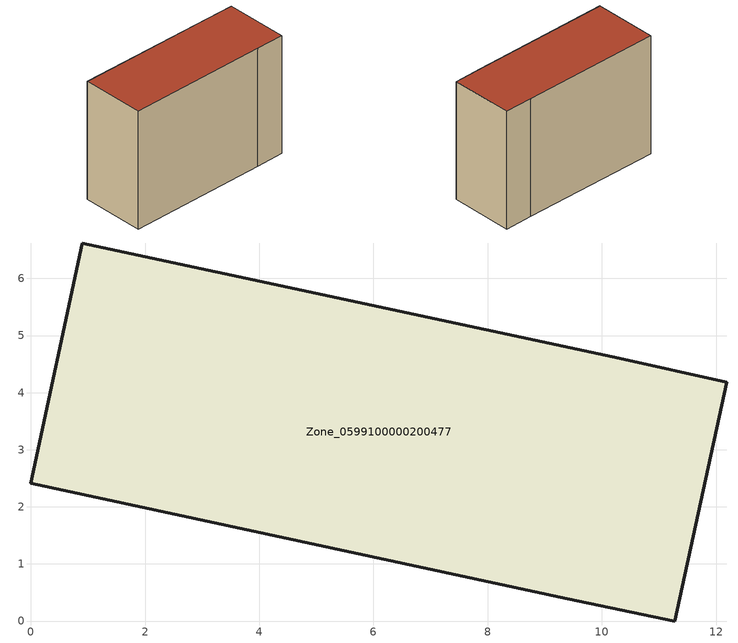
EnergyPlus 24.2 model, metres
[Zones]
Zone_0599100000200477
 floor ground (C_G): 9.4,0.39 0,2.41 0.9,6.62 10.3,4.6 12.19,4.18 11.28,0 z0
 wall outside (C_F): 0,2.41 9.4,0.39 11.28,0 12.19,4.18 10.3,4.6 0.9,6.62 0,2.41 z0:8.26
 roof outside (C_R): 12.19,4.18 10.3,4.6 0.9,6.62 0,2.41 9.4,0.39 11.28,0 z8.26
[BUILDING]
Pand.0599100000200477: North Axis=0; Terrain=City; Loads Convergence Tolerance Value=0.04; Temperature Convergence Tolerance Value=0.4; Solar Distribution=FullExterior; Maximum Number of Warmup Days=25; Minimum Number of Warmup Days=1
[Site:Location]
Rotterdam.The.Hague.AP_ZH_NLD Design_Conditions: Latitude=51.96; Longitude=4.45; Time Zone=1; Elevation=-4.5
[SITE:GROUNDTEMPERATURE:BUILDINGSURFACE]
18, 18, 18, 18, 18, 18, 18, 18, 18, 18, 18, 18
[MATERIAL] Thermal Absorptance=0.9; Solar Absorptance=0.7; Visible Absorptance=0.7
Name | Roughness | Thickness | Conductivity | Density | Specific Heat
G.TI.1975-1991 | MediumSmooth | 0.15 | 0.288461 | 540 | 1210
F.TI.1975-1991 | Rough | 0.3 | 0.230769 | 1920 | 840
R.TI.1975-1991 | MediumRough | 0.2 | 0.153846 | 1500 | 1000
[CONSTRUCTION]
C_G: G.TI.1975-1991
C_F: F.TI.1975-1991
C_R: R.TI.1975-1991
[ZONE]
Zone_0599100000200477: Type=1; Multiplier=1; Ceiling Height=Autocalculate; Volume=Autocalculate; Floor Area=autocalculate; Part of Total Floor Area=Yes
[ZONEINFILTRATION:DESIGNFLOWRATE]
Infil_Zone_0599100000200477: Zone or ZoneList or Space or SpaceList=Zone_0599100000200477; Schedule=AlwaysOn; Design Flow Rate Calculation Method=Flow/Area; Flow Rate per Floor Area=0.003; Constant Term Coefficient=1; Temperature Term Coefficient=0; Velocity Term Coefficient=0; Velocity Squared Term Coefficient=0
[HVACTEMPLATE:ZONE:IDEALLOADSAIRSYSTEM]
Zone_0599100000200477: Maximum Heating Supply Air Temperature=50; Minimum Cooling Supply Air Temperature=13; Maximum Heating Supply Air Humidity Ratio=0.0156; Minimum Cooling Supply Air Humidity Ratio=0.0077; Heating Limit=NoLimit; Cooling Limit=NoLimit; Dehumidification Control Type=ConstantSensibleHeatRatio; Cooling Sensible Heat Ratio=0.7; Dehumidification Setpoint=60; Humidification Control Type=None; Humidification Setpoint=30; Outdoor Air Method=None; Outdoor Air Flow Rate per Person=0.00944; Outdoor Air Flow Rate per Zone Floor Area=0; Outdoor Air Flow Rate per Zone=0; Demand Controlled Ventilation Type=None; Outdoor Air Economizer Type=NoEconomizer; Heat Recovery Type=None; Sensible Heat Recovery Effectiveness=0.7; Latent Heat Recovery Effectiveness=0.65
[ZONECONTROL:THERMOSTAT]
ThermostatControl_Zone_0599100000200477: Zone or ZoneList=Zone_0599100000200477; Control Type Schedule=DualSetpointControlType; Control 1=Thermostat_Zone_0599100000200477; Temperature Difference Between Cutout And Setpoint=0
[THERMOSTATSETPOINT:DUALSETPOINT]
Thermostat_Zone_0599100000200477: Heating Setpoint Temperature Schedule=HeatingSetpoint_Zone_0599100000200477; Cooling Setpoint Temperature Schedule=CoolingSetpoint_Zone_0599100000200477
[SCHEDULE:COMPACT]
HeatingSetpoint_Zone_0599100000200477: Through: 12/31, For: AllDays, Until: 24:00, 21
CoolingSetpoint_Zone_0599100000200477: Through: 12/31, For: AllDays, Until: 24:00, 24
DualSetpointControlType: Through: 12/31, For: AllDays, Until: 24:00, 4
AlwaysOn: Through: 12/31, For: AllDays, Until: 24:00, 1
